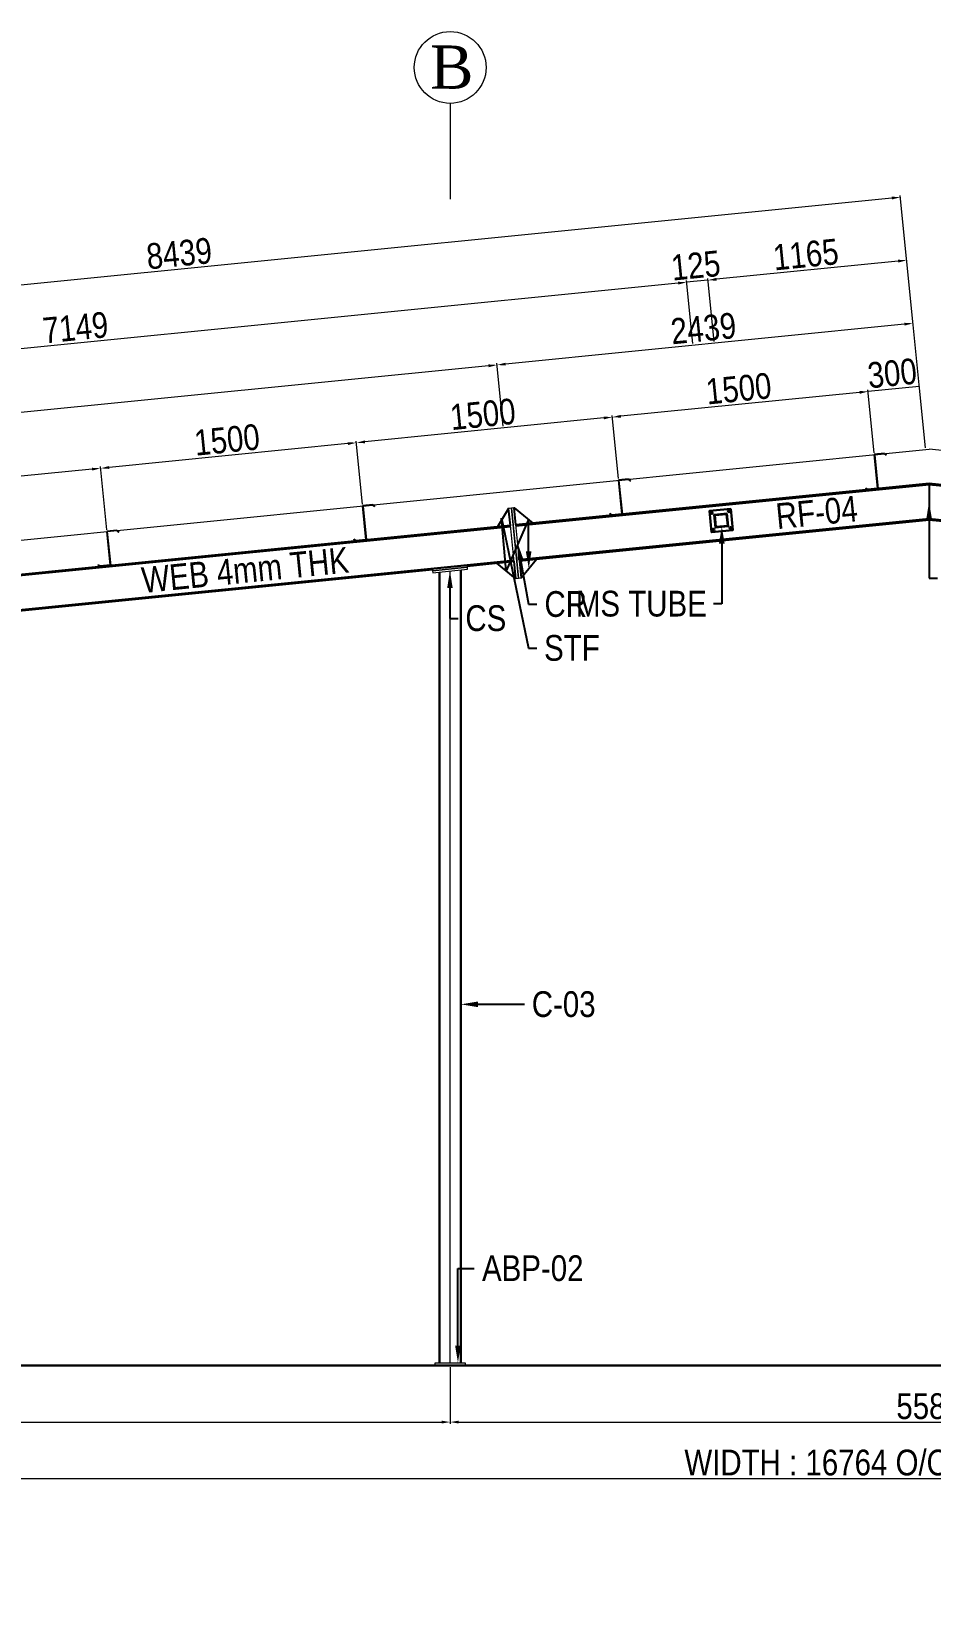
# Model space of a CAD drawing. Header units: millimetres. Extents: x 0 to 2669304, y -3314102 to 0.
# Drawn here: x 2311464 to 2316709, y -3177465 to -3168270 of the extents above; entities that cross this region are included whole.
import ezdxf
from ezdxf import colors
from ezdxf.entities.mleader import LeaderData, LeaderLine
from ezdxf.math import Vec2, Vec3

# ---------------------------------------------------------------- set-up
doc = ezdxf.new("R2010")
doc.units = ezdxf.units.MM
doc.header["$LTSCALE"] = 0.4
doc.header["$MEASUREMENT"] = 0
doc.header["$PDMODE"] = 34
doc.linetypes.add('CENTER', pattern=[2, 1.25, -0.25, 0.25, -0.25])
for name, color, linetype, lineweight in [('Base Plate', 114, 'Continuous', 20), ('CR Plate', 41, 'Continuous', 20), ('CS Plate', 30, 'Continuous', 18), ('Dim1', 147, 'Continuous', 20), ('Grid', 202, 'CENTER', 18), ('Outer Line', 1, 'Continuous', 30), ('Roof Sheet1', 253, 'Continuous', 0), ('Steel', 1, 'Continuous', 30)]:
    doc.layers.add(name, color=color, linetype=linetype, lineweight=lineweight)
for name, color, linetype in [('Purlan', 46, 'Continuous'), ('stifners', 94, 'Continuous'), ('Thin', 6, 'Continuous'), ('Weld Joint', 140, 'Continuous')]:
    doc.layers.add(name, color=color, linetype=linetype)
doc.styles.add('style2', font='ARIALN.TTF')
doc.dimstyles.new('H.M.A', dxfattribs={"dimtxt": 37.0005, "dimasz": 20, "dimexe": 8, "dimexo": 10, "dimgap": 5, "dimtad": 3, "dimdec": 0, "dimrnd": 1, "dimzin": 0, "dimdsep": 46, "dimtxsty": 'style2', "dimcen": 0.09, "dimclrd": 152, "dimclre": 152, "dimclrt": 1, "dimadec": 0, "dimazin": 0, "dimtfac": 1, "dimtdec": 0, "dimtix": 1, "dimtmove": 1, "dimatfit": 3, "dimfxl": 0, "dimtolj": 1, "dimtzin": 0, "dimlwd": 5, "dimlwe": 5, "dimarcsym": 0})

# ---------------------------------------------------------------- blocks, each defined once
blk = doc.blocks.new('A$C252068E4')
at = {"layer": 'Purlan'}
h = blk.add_hatch(color=256, dxfattribs=at)
h.dxf.hatch_style = 1
h.paths.add_polyline_path([(69.9, 200), (9.9, 200), (0, 190.1), (1.1, 189), (10.5, 198.5), (68.4, 198.5), (68.4, 0), (128.4, 0), (138.3, 9.9), (137.2, 11), (127.8, 1.5), (69.9, 1.5)])
for p, q in [((9.9, 200), (0, 190.1)), ((1.1, 189), (0, 190.1)), ((10.5, 198.5), (1.1, 189)), ((9.9, 200), (69.9, 200)), ((10.5, 198.5), (68.4, 198.5)), ((68.4, 198.5), (68.4, 0)), ((69.9, 200), (69.9, 1.5)), ((69.9, 1.5), (127.8, 1.5)), ((127.8, 1.5), (137.2, 11)), ((128.4, 0), (138.3, 9.9)), ((138.3, 9.9), (137.2, 11)), ((68.4, 0), (128.4, 0))]:
    blk.add_line(p, q, dxfattribs=at)
blk = doc.blocks.new('*D633')
at = {"layer": 'Defpoints', "color": 0}
for p in [(2316345, -3170368.8), (2316381.8, -3170736.5), (2316680.3, -3170706.7)]:
    blk.add_point(p, dxfattribs=at)
at = {"layer": 'Dim1', "color": 152, "lineweight": 5}
for p, q in [((2316380.8, -3170726.6), (2316344, -3170358.9)), ((2316643.5, -3170339), (2316345, -3170368.8)), ((2316679.3, -3170696.7), (2316642.5, -3170329))]:
    blk.add_line(p, q, dxfattribs=at)
at = {"layer": 'Dim1', "color": 1, "insert": (2316485.1, -3170262.8), "char_height": 150, "attachment_point": 5, "rotation": 5.71037, "style": 'style2'}
blk.add_mtext('\\A1;300', dxfattribs=at)
blk = doc.blocks.new('*D634')
at = {"layer": 'Defpoints', "color": 0}
for p in [(2314852.4, -3170518.1), (2316381.8, -3170736.5), (2314889.2, -3170885.8)]:
    blk.add_point(p, dxfattribs=at)
at = {"layer": 'Dim1', "color": 152, "lineweight": 5}
for p, q in [((2316380.8, -3170726.6), (2316344, -3170358.9)), ((2316295.2, -3170373.8), (2314902.2, -3170513.1)), ((2314888.2, -3170875.8), (2314851.5, -3170508.1))]:
    blk.add_line(p, q, dxfattribs=at)
at = {"layer": 'Dim1', "color": 152}
for points in [[(2316294.4, -3170365.5), (2316296.1, -3170382.1), (2316345, -3170368.8)], [(2314901.4, -3170504.8), (2314903, -3170521.4), (2314852.4, -3170518.1)]]:
    blk.add_solid(points, dxfattribs=at)
at = {"layer": 'Dim1', "color": 1, "insert": (2315589.6, -3170352.3), "char_height": 150, "attachment_point": 5, "rotation": 5.71037, "style": 'style2'}
blk.add_mtext('\\A1;1500', dxfattribs=at)
blk = doc.blocks.new('*D635')
at = {"layer": 'Defpoints', "color": 0}
for p in [(2313359.9, -3170667.3), (2314889.2, -3170885.8), (2313396.7, -3171035.1)]:
    blk.add_point(p, dxfattribs=at)
at = {"layer": 'Dim1', "color": 152, "lineweight": 5}
for p, q in [((2314802.7, -3170523), (2313409.6, -3170662.3)), ((2314888.2, -3170875.8), (2314851.5, -3170508.1)), ((2313395.7, -3171025.1), (2313358.9, -3170657.4))]:
    blk.add_line(p, q, dxfattribs=at)
at = {"layer": 'Dim1', "color": 152}
for points in [[(2314801.9, -3170514.8), (2314803.5, -3170531.3), (2314852.4, -3170518.1)], [(2313408.8, -3170654.1), (2313410.5, -3170670.6), (2313359.9, -3170667.3)]]:
    blk.add_solid(points, dxfattribs=at)
at = {"layer": 'Dim1', "color": 1, "insert": (2314097.1, -3170501.6), "char_height": 150, "attachment_point": 5, "rotation": 5.71037, "style": 'style2'}
blk.add_mtext('\\A1;1500', dxfattribs=at)
blk = doc.blocks.new('*D636')
at = {"layer": 'Defpoints', "color": 0}
for p in [(2311867.3, -3170816.6), (2313396.7, -3171035.1), (2311904.1, -3171184.3)]:
    blk.add_point(p, dxfattribs=at)
at = {"layer": 'Dim1', "color": 152, "lineweight": 5}
for p, q in [((2313310.1, -3170672.3), (2311917.1, -3170811.6)), ((2313395.7, -3171025.1), (2313358.9, -3170657.4)), ((2311903.1, -3171174.4), (2311866.3, -3170806.6))]:
    blk.add_line(p, q, dxfattribs=at)
at = {"layer": 'Dim1', "color": 152}
for points in [[(2313309.3, -3170664), (2313311, -3170680.6), (2313359.9, -3170667.3)], [(2311916.3, -3170803.3), (2311917.9, -3170819.9), (2311867.3, -3170816.6)]]:
    blk.add_solid(points, dxfattribs=at)
at = {"layer": 'Dim1', "color": 1, "insert": (2312604.5, -3170650.8), "char_height": 150, "attachment_point": 5, "rotation": 5.71037, "style": 'style2'}
blk.add_mtext('\\A1;1500', dxfattribs=at)
blk = doc.blocks.new('*D637')
at = {"layer": 'Defpoints', "color": 0}
for p in [(2310374.8, -3170965.8), (2311904.1, -3171184.3), (2310411.5, -3171333.6)]:
    blk.add_point(p, dxfattribs=at)
at = {"layer": 'Dim1', "color": 152, "lineweight": 5}
for p, q in [((2311817.6, -3170821.5), (2310424.5, -3170960.8)), ((2311903.1, -3171174.4), (2311866.3, -3170806.6)), ((2310410.6, -3171323.6), (2310373.8, -3170955.9))]:
    blk.add_line(p, q, dxfattribs=at)
at = {"layer": 'Dim1', "color": 152}
for points in [[(2311816.8, -3170813.3), (2311818.4, -3170829.8), (2311867.3, -3170816.6)], [(2310423.7, -3170952.6), (2310425.4, -3170969.1), (2310374.8, -3170965.8)]]:
    blk.add_solid(points, dxfattribs=at)
at = {"layer": 'Dim1', "color": 1, "insert": (2311111.9, -3170800.1), "char_height": 150, "attachment_point": 5, "rotation": 5.71037, "style": 'style2'}
blk.add_mtext('\\A1;1500', dxfattribs=at)
blk = doc.blocks.new('*D642')
at = {"layer": 'Defpoints', "color": 0}
for p in [(2314180.2, -3170213.9), (2316643.5, -3170339), (2314216.9, -3170581.6)]:
    blk.add_point(p, dxfattribs=at)
at = {"layer": 'Dim1', "color": 152, "lineweight": 5}
for p, q in [((2316557, -3169976.2), (2314229.9, -3170208.9)), ((2316642.5, -3170329), (2316605.7, -3169961.3)), ((2314215.9, -3170571.7), (2314179.2, -3170203.9))]:
    blk.add_line(p, q, dxfattribs=at)
at = {"layer": 'Dim1', "color": 152}
for points in [[(2316556.2, -3169967.9), (2316557.8, -3169984.5), (2316606.7, -3169971.2)], [(2314229.1, -3170200.6), (2314230.7, -3170217.2), (2314180.2, -3170213.9)]]:
    blk.add_solid(points, dxfattribs=at)
at = {"layer": 'Dim1', "color": 1, "insert": (2315384.3, -3170001.4), "char_height": 150, "attachment_point": 5, "rotation": 5.71037, "style": 'style2'}
blk.add_mtext('\\A1;2439', dxfattribs=at)
blk = doc.blocks.new('*D643')
at = {"layer": 'Defpoints', "color": 0}
for p in [(2314216.9, -3170581.6), (2308209.9, -3170810.9), (2308246.7, -3171178.6)]:
    blk.add_point(p, dxfattribs=at)
at = {"layer": 'Dim1', "color": 152, "lineweight": 5}
for p, q in [((2314130.4, -3170218.9), (2308259.7, -3170805.9)), ((2314215.9, -3170571.7), (2314179.2, -3170203.9)), ((2308245.7, -3171168.7), (2308208.9, -3170800.9))]:
    blk.add_line(p, q, dxfattribs=at)
at = {"layer": 'Dim1', "color": 152}
for points in [[(2314129.6, -3170210.6), (2314131.2, -3170227.2), (2314180.2, -3170213.9)], [(2308258.9, -3170797.6), (2308260.5, -3170814.2), (2308209.9, -3170810.9)]]:
    blk.add_solid(points, dxfattribs=at)
at = {"layer": 'Dim1', "color": 1, "insert": (2311185.9, -3170421.3), "char_height": 150, "attachment_point": 5, "rotation": 5.71037, "style": 'style2'}
blk.add_mtext('\\A1;6000', dxfattribs=at)
blk = doc.blocks.new('*D644')
at = {"layer": 'Defpoints', "color": 0}
for p in [(2315410.6, -3169719.5), (2316606.7, -3169971.2), (2315447.4, -3170087.2)]:
    blk.add_point(p, dxfattribs=at)
at = {"layer": 'Dim1', "color": 152, "lineweight": 5}
for p, q in [((2316520.2, -3169608.5), (2315460.3, -3169714.5)), ((2316605.7, -3169961.3), (2316569, -3169593.6)), ((2315446.4, -3170077.2), (2315409.6, -3169709.5))]:
    blk.add_line(p, q, dxfattribs=at)
at = {"layer": 'Dim1', "color": 152}
for points in [[(2316519.4, -3169600.2), (2316521, -3169616.8), (2316570, -3169603.5)], [(2315459.5, -3169706.2), (2315461.2, -3169722.8), (2315410.6, -3169719.5)]]:
    blk.add_solid(points, dxfattribs=at)
at = {"layer": 'Dim1', "color": 1, "insert": (2315981.2, -3169570.4), "char_height": 150, "attachment_point": 5, "rotation": 5.71037, "style": 'style2'}
blk.add_mtext('\\A1;1165', dxfattribs=at)
blk = doc.blocks.new('*D645')
at = {"layer": 'Defpoints', "color": 0}
for p in [(2316570, -3169603.5), (2308136.4, -3170075.4), (2308173.2, -3170443.2)]:
    blk.add_point(p, dxfattribs=at)
at = {"layer": 'Dim1', "color": 152, "lineweight": 5}
for p, q in [((2316483.4, -3169240.8), (2308186.1, -3170070.5)), ((2316569, -3169593.6), (2316532.2, -3169225.8)), ((2308172.2, -3170433.2), (2308135.4, -3170065.5))]:
    blk.add_line(p, q, dxfattribs=at)
at = {"layer": 'Dim1', "color": 152}
for points in [[(2316482.6, -3169232.5), (2316484.3, -3169249.1), (2316533.2, -3169235.8)], [(2308185.3, -3170062.2), (2308187, -3170078.8), (2308136.4, -3170075.4)]]:
    blk.add_solid(points, dxfattribs=at)
at = {"layer": 'Dim1', "color": 1, "insert": (2312325.7, -3169564.5), "char_height": 150, "attachment_point": 5, "rotation": 5.71037, "style": 'style2'}
blk.add_mtext('\\A1;8439', dxfattribs=at)
blk = doc.blocks.new('*D655')
at = {"layer": 'Defpoints', "color": 0}
for p in [(2308318.7, -3176048.4), (2313906.7, -3176048.4), (2313906.7, -3176377.8)]:
    blk.add_point(p, dxfattribs=at)
at = {"layer": 'Dim1', "color": 152, "lineweight": 5}
for p, q in [((2308318.7, -3176058.4), (2308318.7, -3176387.8)), ((2313906.7, -3176058.4), (2313906.7, -3176387.8)), ((2308368.7, -3176377.8), (2313856.7, -3176377.8))]:
    blk.add_line(p, q, dxfattribs=at)
at = {"layer": 'Dim1', "color": 152}
for points in [[(2308368.7, -3176369.5), (2308368.7, -3176386.1), (2308318.7, -3176377.8)], [(2313856.7, -3176369.5), (2313856.7, -3176386.1), (2313906.7, -3176377.8)]]:
    blk.add_solid(points, dxfattribs=at)
at = {"layer": 'Dim1', "color": 1, "insert": (2311112.7, -3176286.2), "char_height": 150, "attachment_point": 5, "style": 'style2'}
blk.add_mtext('\\A1;5588', dxfattribs=at)
blk = doc.blocks.new('*D656')
at = {"layer": 'Defpoints', "color": 0}
for p in [(2313906.7, -3176048.4), (2319494.7, -3176048.4), (2319494.7, -3176377.8)]:
    blk.add_point(p, dxfattribs=at)
at = {"layer": 'Dim1', "color": 152, "lineweight": 5}
for p, q in [((2313906.7, -3176058.4), (2313906.7, -3176387.8)), ((2319494.7, -3176058.4), (2319494.7, -3176387.8)), ((2313956.7, -3176377.8), (2319444.7, -3176377.8))]:
    blk.add_line(p, q, dxfattribs=at)
at = {"layer": 'Dim1', "color": 152}
for points in [[(2313956.7, -3176369.5), (2313956.7, -3176386.1), (2313906.7, -3176377.8)], [(2319444.7, -3176369.5), (2319444.7, -3176386.1), (2319494.7, -3176377.8)]]:
    blk.add_solid(points, dxfattribs=at)
at = {"layer": 'Dim1', "color": 1, "insert": (2316700.7, -3176286.2), "char_height": 150, "attachment_point": 5, "style": 'style2'}
blk.add_mtext('\\A1;5588', dxfattribs=at)
blk = doc.blocks.new('*D657')
at = {"layer": 'Defpoints', "color": 0}
for p in [(2308318.7, -3176377.8), (2325082.7, -3176377.8), (2325082.7, -3176707.3)]:
    blk.add_point(p, dxfattribs=at)
at = {"layer": 'Dim1', "color": 152, "lineweight": 5}
for p, q in [((2308318.7, -3176387.8), (2308318.7, -3176717.3)), ((2325082.7, -3176387.8), (2325082.7, -3176717.3)), ((2308368.7, -3176707.3), (2325032.7, -3176707.3))]:
    blk.add_line(p, q, dxfattribs=at)
at = {"layer": 'Dim1', "color": 152}
for points in [[(2308368.7, -3176698.9), (2308368.7, -3176715.6), (2308318.7, -3176707.3)], [(2325032.7, -3176698.9), (2325032.7, -3176715.6), (2325082.7, -3176707.3)]]:
    blk.add_solid(points, dxfattribs=at)
at = {"layer": 'Dim1', "color": 1, "insert": (2316700.7, -3176614.6), "char_height": 150, "attachment_point": 5, "style": 'style2'}
blk.add_mtext('\\A1;WIDTH : 16764 O/O OF STEEL LINE', dxfattribs=at)
blk = doc.blocks.new('A$C48F06F5B')
at = {"layer": 'Outer Line'}
for points in [[(125, 125), (0, 125), (0, 0), (125, 0)], [(100, 100), (25, 100), (25, 25), (100, 25)], [(97, 97), (28, 97), (28, 28), (97, 28)]]:
    blk.add_lwpolyline(points, close=True, dxfattribs=at)
for centre in [(12.5, 112.5), (112.5, 112.5), (12.5, 12.5), (112.5, 12.5)]:
    blk.add_circle(centre, 6, dxfattribs=at)
blk = doc.blocks.new('*D902')
at = {"layer": 'Defpoints', "color": 0}
for p in [(2315286.2, -3169731.9), (2315447.4, -3170087.2), (2315323, -3170099.6)]:
    blk.add_point(p, dxfattribs=at)
at = {"layer": 'Dim1', "color": 152, "lineweight": 5}
for p, q in [((2315322, -3170089.7), (2315285.2, -3169721.9)), ((2315410.6, -3169719.5), (2315286.2, -3169731.9)), ((2315446.4, -3170077.2), (2315409.6, -3169709.5))]:
    blk.add_line(p, q, dxfattribs=at)
at = {"layer": 'Dim1', "color": 1, "insert": (2315339.3, -3169634.5), "char_height": 150, "attachment_point": 5, "rotation": 5.71037, "style": 'style2'}
blk.add_mtext('\\A1;125', dxfattribs=at)
blk = doc.blocks.new('*D903')
at = {"layer": 'Defpoints', "color": 0}
for p in [(2315323, -3170099.6), (2308173.2, -3170443.2), (2308209.9, -3170810.9)]:
    blk.add_point(p, dxfattribs=at)
at = {"layer": 'Dim1', "color": 152, "lineweight": 5}
for p, q in [((2315322, -3170089.7), (2315285.2, -3169721.9)), ((2315236.4, -3169736.9), (2308222.9, -3170438.2)), ((2308208.9, -3170800.9), (2308172.2, -3170433.2))]:
    blk.add_line(p, q, dxfattribs=at)
at = {"layer": 'Dim1', "color": 152}
for points in [[(2315235.6, -3169728.6), (2315237.3, -3169745.2), (2315286.2, -3169731.9)], [(2308222.1, -3170429.9), (2308223.7, -3170446.5), (2308173.2, -3170443.2)]]:
    blk.add_solid(points, dxfattribs=at)
at = {"layer": 'Dim1', "color": 1, "insert": (2311720.6, -3169996.4), "char_height": 150, "attachment_point": 5, "rotation": 5.71037, "style": 'style2'}
blk.add_mtext('\\A1;7149', dxfattribs=at)

msp = doc.modelspace()

# ---------------------------------------------------------------- linework, layer by layer
at = {"layer": 'Base Plate'}
msp.add_lwpolyline([(2313819.1817, -3176032.3803), (2313994.1817, -3176032.3803), (2313994.1817, -3176048.3803), (2313819.1817, -3176048.3803)], close=True, dxfattribs=at)
at = {"layer": 'CR Plate'}
for points in [[(2314263.655, -3171048.8543), (2314247.7344, -3171050.4464), (2314288.5309, -3171458.4116), (2314304.4515, -3171456.8196)], [(2314279.5756, -3171047.2623), (2314263.655, -3171048.8543), (2314304.4515, -3171456.8196), (2314320.3721, -3171455.2275)]]:
    msp.add_lwpolyline(points, close=True, dxfattribs=at)
at = {"layer": 'CS Plate'}
for points in [[(2314006.7941, -3171393.1215), (2314005.6001, -3171381.181), (2313802.9872, -3171401.4423), (2313804.1812, -3171413.3827)], [(2314007.9882, -3171405.0619), (2314006.7941, -3171393.1215), (2313804.1812, -3171413.3827), (2313805.3753, -3171425.3232)]]:
    msp.add_lwpolyline(points, close=True, dxfattribs=at)
at = {"layer": 'Grid', "color": 202, "linetype": 'ByBlock'}
msp.add_line((2313906.6817, -3168688.4726), (2313906.6817, -3169247.5636), dxfattribs=at)
at = {"layer": 'Grid'}
msp.add_line((2313906.6817, -3176032.3803), (2313906.6817, -3171415.1925), dxfattribs=at)
at = {"layer": 'Grid', "color": 202, "linetype": 'ByBlock'}
msp.add_circle((2313906.6817, -3168479.118), 209.3546, dxfattribs=at)
at = {"layer": 'Outer Line'}
for p, q in [((2314289.526, -3171146.766), (2316700.6817, -3170905.6504)), ((2314290.0235, -3171151.7412), (2316700.6817, -3170910.6753)), ((2319111.8375, -3171146.766), (2316700.6817, -3170905.6504)), ((2319111.34, -3171151.7412), (2316700.6817, -3170910.6753)), ((2308318.6817, -3171743.8504), (2314257.6848, -3171149.9501)), ((2308318.6817, -3171748.8753), (2314258.1823, -3171154.9253)), ((2314309.9242, -3171350.7486), (2316700.6817, -3171111.6728)), ((2314310.4217, -3171355.7238), (2316700.6817, -3171116.6978)), ((2319091.4392, -3171350.7486), (2316700.6817, -3171111.6728)), ((2319090.9417, -3171355.7238), (2316700.6817, -3171116.6978)), ((2308628.6817, -3171918.8728), (2314278.083, -3171353.9327)), ((2314006.0976, -3171386.1562), (2314278.5806, -3171358.9079)), ((2308628.6817, -3171923.8978), (2313803.4847, -3171406.4175)), ((2313844.1817, -3176032.3803), (2313844.1817, -3171421.4425)), ((2313969.1817, -3176032.3803), (2313969.1817, -3171408.9425)), ((2308318.6817, -3176048.3803), (2325082.6817, -3176048.3803))]:
    msp.add_line(p, q, dxfattribs=at)
at = {"layer": 'Roof Sheet1'}
for p in [(2308318.6817, -3171542.8529), (2325082.6817, -3171542.8529)]:
    msp.add_line(p, (2316700.6817, -3170704.6529), dxfattribs=at)
at = {"layer": 'stifners'}
for points in [[(2314182.9345, -3171157.4251), (2314257.6848, -3171149.9501), (2314247.7344, -3171050.4464)], [(2314389.0297, -3171136.8156), (2314289.526, -3171146.766), (2314279.5756, -3171047.2623)], [(2314179.0768, -3171368.8583), (2314278.5806, -3171358.9079), (2314288.5309, -3171458.4116)], [(2314409.9255, -3171345.7734), (2314310.4217, -3171355.7238), (2314320.3721, -3171455.2275)]]:
    msp.add_lwpolyline(points, close=True, dxfattribs=at)
at = {"layer": 'Weld Joint'}
msp.add_line((2316700.6817, -3170905.6504), (2316700.6817, -3171116.6978), dxfattribs=at)

# ---------------------------------------------------------------- block references
at = {"layer": 'Outer Line', "rotation": 5.710593137242141}
msp.add_blockref('A$C48F06F5B', (2315431.9285, -3171189.179), dxfattribs=at)
at = {"layer": 'Steel', "xscale": -1, "rotation": 5.710566831531469}
for p in [(2316469.7361, -3170928.7435), (2314977.1804, -3171077.9991), (2313484.6246, -3171227.2547), (2311992.0688, -3171376.5102)]:
    msp.add_blockref('A$C252068E4', p, dxfattribs=at)

# ---------------------------------------------------------------- texts
at = {"layer": 'Thin', "color": 7, "lineweight": 5, "insert": (2313915.6273, -3168351.1028), "char_height": 252, "attachment_point": 2, "style": 'style2'}
msp.add_mtext('{\\fTimes New Roman|b0|i0|c0|p18;B}', dxfattribs=at)
at = {"layer": 'Thin', "color": 7, "lineweight": 5, "char_height": 150, "attachment_point": 2, "rotation": 5.71059314, "style": 'style2'}
for s, insert, width in [('RF-04', (2316037.4076, -3170998.5448), 450.196957), ('WEB 4mm THK', (2312703.2836, -3171334.458), 1420.368378)]:
    msp.add_mtext(s, dxfattribs=dict(at, insert=insert, width=width))

# ---------------------------------------------------------------- dimensions: what is measured, and where the dimension line sits
at = {"layer": 'Dim1'}
for base, p1, p2, picture, middle in [((2308136.3902, -3170075.4456), (2316569.9706, -3169603.5217), (2308173.1612, -3170443.1702), '*D645', (2312325.6821, -3169564.4899)), ((2315410.5825, -3169719.456), (2316606.7417, -3169971.2463), (2315447.3537, -3170087.1825), '*D644', (2315981.1638, -3169570.3574)), ((2315286.2014, -3169731.8937), (2315447.354, -3170087.1854), (2315322.9727, -3170099.6209), '*D902', (2315339.2792, -3169634.5434)), ((2308173.164, -3170443.1699), (2315322.9724, -3170099.6183), (2308209.9351, -3170810.8945), '*D903', (2311720.5699, -3169996.4003)), ((2314180.1605, -3170213.895), (2316643.5127, -3170338.9709), (2314216.9319, -3170581.6236), '*D642', (2315384.3383, -3170001.4392)), ((2308209.9351, -3170810.8945), (2314216.9319, -3170581.6236), (2308246.7061, -3171178.6191), '*D643', (2311185.935, -3170421.2633)), ((2314852.4451, -3170518.0707), (2316381.7722, -3170736.5427), (2314889.2164, -3170885.7983), '*D634', (2315589.6105, -3170352.3144)), ((2313359.8887, -3170667.3206), (2314889.2164, -3170885.7983), (2313396.6606, -3171035.0538), '*D635', (2314097.0541, -3170501.5642)), ((2311867.3324, -3170816.5705), (2313396.6606, -3171035.0538), (2311904.1048, -3171184.3094), '*D636', (2312604.4978, -3170650.8141)), ((2310374.776, -3170965.8203), (2311904.1048, -3171184.3094), (2310411.5492, -3171333.5661), '*D637', (2311111.9414, -3170800.0639))]:
    dim = msp.add_linear_dim(base=base, p1=p1, p2=p2, angle=5.7103738, dimstyle='H.M.A', override={"dimtxt": 150, "dimasz": 50, "dimexe": 10, "dimgap": 15}, dxfattribs=at)
    dim.commit()
    dim.dimension.update_dxf_attribs({"geometry": picture, "text_midpoint": middle})
dim = msp.add_aligned_dim(p1=(2316680.2835, -3170706.6927), p2=(2316381.7722, -3170736.5427), distance=-369.5557, dimstyle='H.M.A', override={"dimtxt": 150, "dimasz": 50, "dimexe": 10, "dimgap": 15}, dxfattribs=at)
dim.commit()
dim.dimension.update_dxf_attribs({"geometry": '*D633', "text_midpoint": (2316485.1443, -3170262.7644)})
dim = msp.add_linear_dim(base=(2325082.6817, -3176707.2525), p1=(2308318.6817, -3176377.8164), p2=(2325082.6817, -3176377.8164), text='WIDTH : <> O/O OF STEEL LINE', dimstyle='H.M.A', override={"dimtxt": 150, "dimasz": 50, "dimexe": 10, "dimgap": 15}, dxfattribs=at)
dim.commit()
dim.dimension.update_dxf_attribs({"geometry": '*D657', "text_midpoint": (2316700.6817, -3176614.6434)})
for base, p1, p2, picture, middle in [((2313906.6817, -3176377.8164), (2308318.6817, -3176048.3803), (2313906.6817, -3176048.3803), '*D655', (2311112.6817, -3176286.2305)), ((2319494.6817, -3176377.8164), (2313906.6817, -3176048.3803), (2319494.6817, -3176048.3803), '*D656', (2316700.6817, -3176286.2305))]:
    dim = msp.add_linear_dim(base=base, p1=p1, p2=p2, dimstyle='H.M.A', override={"dimtxt": 150, "dimasz": 50, "dimexe": 10, "dimgap": 15}, dxfattribs=at)
    dim.commit()
    dim.dimension.update_dxf_attribs({"geometry": picture, "text_midpoint": middle})

# ---------------------------------------------------------------- leaders
at = {"layer": 'Thin', "color": 7, "lineweight": 5}
ml = msp.add_multileader_mtext('Standard', dxfattribs=at)
ml.set_content('WELD JOINT', color=7, style='style2')
ml.set_leader_properties(color=215)
ml.build(insert=Vec2(0, 0))
ml.multileader.update_dxf_attribs({"dogleg_length": 150, "arrow_head_size": 100})
ctx = ml.context
ctx.base_point, ctx.char_height, ctx.arrow_head_size, ctx.landing_gap_size, ctx.plane_origin = Vec3(2316749.4126, -3171457.0661), 150, 100, 50, Vec3(2231474.0091, -3163617.7708)
ctx.text_align_type = 1
notes = []
notes.append((ctx, [(1, (1, 1, 0), (2316700.6817, -3171457.0661), (1, 0), 48.7308, [(0, [(2316700.6817, -3171011.1741)], 0, [])])]))
ctx.mtext.insert, ctx.mtext.alignment, ctx.mtext.flow_direction = Vec3(2317316.9433, -3171380.7871), 2, 5
ml = msp.add_multileader_mtext('Standard', dxfattribs=at)
ml.set_content('STF', color=7, style='style2')
ml.set_leader_properties(color=215)
ml.build(insert=Vec2(0, 0))
ml.multileader.update_dxf_attribs({"dogleg_length": 150, "arrow_head_size": 100})
ctx = ml.context
ctx.base_point, ctx.char_height, ctx.arrow_head_size, ctx.landing_gap_size, ctx.plane_origin = Vec3(2314412.171, -3171864.8878), 150, 100, 50, Vec3(2229357.2008, -3164018.9477)
ctx.text_align_type = 1
notes.append((ctx, [(1, (1, 1, 0), (2314363.4401, -3171864.8878), (1, 0), 48.7308, [(3, [(2314365.1488, -3171400.5005), (2314363.1926, -3171115.6761), (2314233.8039, -3171413.6349), (2314206.5505, -3171108.1129)], 0, [])])]))
ctx.mtext.insert, ctx.mtext.alignment, ctx.mtext.flow_direction = Vec3(2314616.7753, -3171788.6088), 2, 5
ml = msp.add_multileader_mtext('Standard', dxfattribs=at)
ml.set_content('MS TUBE', color=7, style='style2')
ml.set_leader_properties(color=215)
ml.build(insert=Vec2(0, 0))
ml.multileader.update_dxf_attribs({"dogleg_length": 150, "arrow_head_size": 100})
ctx = ml.context
ctx.base_point, ctx.char_height, ctx.arrow_head_size, ctx.landing_gap_size, ctx.plane_origin = Vec3(2314600.8906, -3171606.8827), 150, 100, 50, Vec3(2400718.0063, -3164110.4783)
ctx.text_align_type = 1
notes.append((ctx, [(1, (1, 1, 0), (2315491.3336, -3171606.8827), (-1, 0), 48.7308, [(0, [(2315491.3336, -3171155.0983)], 0, [])])]))
ctx.mtext.insert, ctx.mtext.alignment, ctx.mtext.flow_direction = Vec3(2315021.7467, -3171530.6037), 2, 5
ml = msp.add_multileader_mtext('Standard', dxfattribs=at)
ml.set_content('CR', color=7, style='style2')
ml.set_leader_properties(color=215)
ml.build(insert=Vec2(0, 0))
ml.multileader.update_dxf_attribs({"dogleg_length": 150, "arrow_head_size": 100})
ctx = ml.context
ctx.base_point, ctx.char_height, ctx.arrow_head_size, ctx.landing_gap_size, ctx.plane_origin = Vec3(2314411.9234, -3171609.0332), 150, 100, 50, Vec3(2229357.2008, -3163763.0684)
ctx.text_align_type = 1
notes.append((ctx, [(1, (1, 1, 0), (2314363.1926, -3171609.0332), (1, 0), 48.7308, [(3, [(2314299.9739, -3171251.2449)], 0, [])])]))
ctx.mtext.insert, ctx.mtext.alignment, ctx.mtext.flow_direction = Vec3(2314580.6649, -3171532.7542), 2, 5
ml = msp.add_multileader_mtext('Standard', dxfattribs=at)
ml.set_content('CS', color=7, style='style2')
ml.set_leader_properties(color=215)
ml.build(insert=Vec2(0, 0))
ml.multileader.update_dxf_attribs({"dogleg_length": 150, "arrow_head_size": 100})
ctx = ml.context
ctx.base_point, ctx.char_height, ctx.arrow_head_size, ctx.landing_gap_size, ctx.plane_origin = Vec3(2313953.9857, -3171691.4406), 150, 100, 50, Vec3(2228937.4809, -3163944.9787)
ctx.text_align_type = 1
notes.append((ctx, [(1, (1, 1, 0), (2313905.2548, -3171691.4406), (1, 0), 48.7308, [(3, [(2313905.2548, -3171415.3352)], 0, [])])]))
ctx.mtext.insert, ctx.mtext.alignment, ctx.mtext.flow_direction = Vec3(2314114.7463, -3171615.1616), 2, 5
ml = msp.add_multileader_mtext('Standard', dxfattribs=at)
ml.set_content('C-03', color=7, style='style2')
ml.set_leader_properties(color=215)
ml.build(insert=Vec2(0, 0))
ml.multileader.update_dxf_attribs({"dogleg_length": 150, "arrow_head_size": 100})
ctx = ml.context
ctx.base_point, ctx.char_height, ctx.arrow_head_size, ctx.landing_gap_size, ctx.plane_origin = Vec3(2314340.8604, -3173941.9846), 150, 100, 50, Vec3(2229065.4569, -3166445.5802)
ctx.text_align_type = 1
notes.append((ctx, [(1, (1, 1, 0), (2314292.1296, -3173941.9846), (1, 0), 48.7308, [(0, [(2313969.1817, -3173941.9846)], 0, [])])]))
ctx.mtext.insert, ctx.mtext.alignment, ctx.mtext.flow_direction = Vec3(2314568.8448, -3173865.7056), 2, 5
ml = msp.add_multileader_mtext('Standard', dxfattribs=at)
ml.set_content('ABP-02', color=7, style='style2')
ml.set_leader_properties(color=215)
ml.build(insert=Vec2(0, 0))
ml.multileader.update_dxf_attribs({"dogleg_length": 150, "arrow_head_size": 100})
ctx = ml.context
ctx.base_point, ctx.char_height, ctx.arrow_head_size, ctx.landing_gap_size, ctx.plane_origin = Vec3(2314046.9302, -3175481.6095), 150, 100, 50, Vec3(2228725.2445, -3167985.205)
ctx.text_align_type = 1
notes.append((ctx, [(1, (1, 1, 0), (2313951.9172, -3175481.6095), (1, 0), 95.0131, [(0, [(2313951.9172, -3176032.3803)], 0, [])])]))
ctx.mtext.insert, ctx.mtext.alignment, ctx.mtext.flow_direction = Vec3(2314388.4377, -3175405.3305), 2, 5
for ctx, leaders in notes:
    for number, flags, end, landing, length, lines in leaders:
        leader = LeaderData()
        leader.index, (leader.has_last_leader_line, leader.has_dogleg_vector, leader.attachment_direction) = number, flags
        leader.last_leader_point, leader.dogleg_vector, leader.dogleg_length = Vec3(end), Vec3(landing), length
        for number, points, colour, breaks in lines:
            line = LeaderLine()
            line.index, line.vertices, line.color, line.breaks = number, Vec3.list(points), colors.encode_raw_color(colour), breaks
            leader.lines.append(line)
        ctx.leaders.append(leader)

doc.saveas('drawing.dxf')
